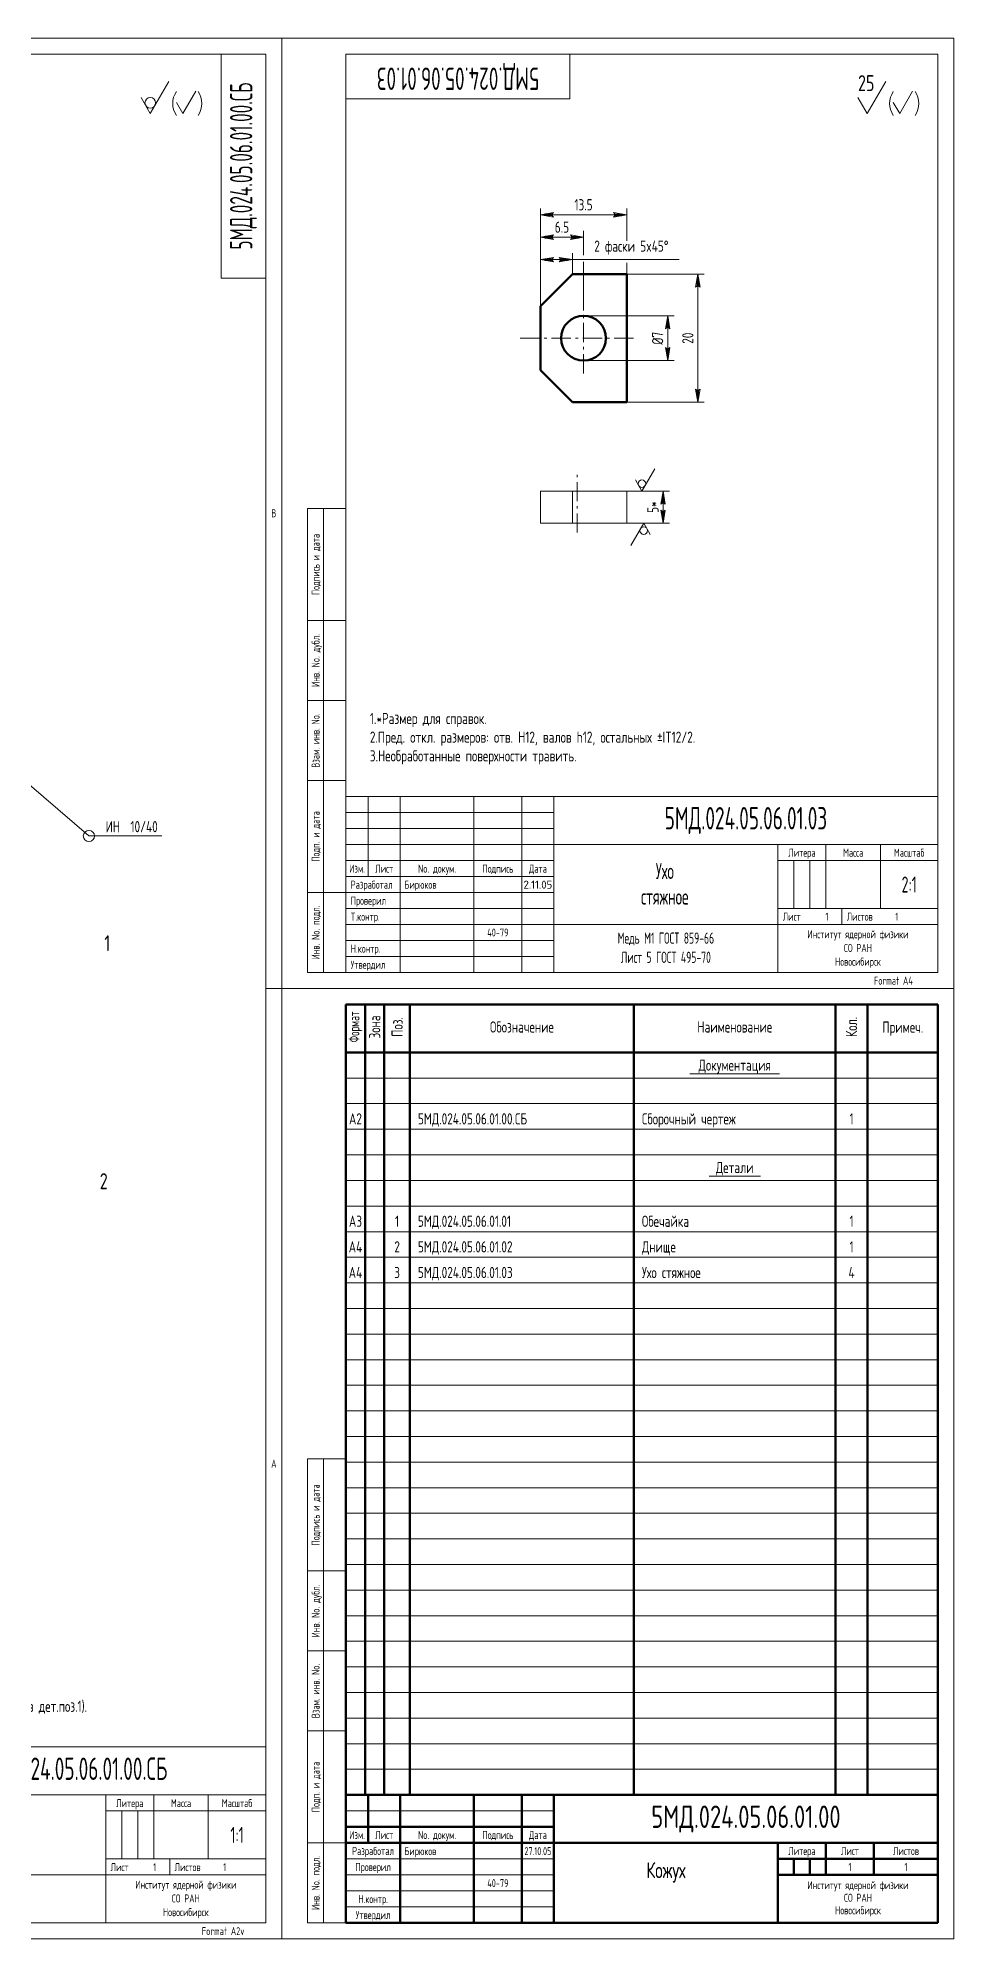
# Model space of a CAD drawing. Extents: x -414 to 4851, y -2165 to 1761.
# Drawn here: x 3558 to 3844, y -175 to 419 of the extents above; entities that cross this region are included whole.
import ezdxf
from ezdxf.enums import TextEntityAlignment as Align

# ---------------------------------------------------------------- set-up
doc = ezdxf.new("R2010")
doc.units = 0
doc.linetypes.add('S-P20', pattern=[27, 20, -3, 1, -3])
doc.linetypes.add('S-P6', pattern=[9.8, 6, -1.5, 0.8, -1.5])
for name, color, linetype, lineweight in [('1', 9, 'CONTINUOUS', 20), ('2', 2, 'CONTINUOUS', 50), ('DIM', 4, 'CONTINUOUS', 20), ('TR', 3, 'CONTINUOUS', 20)]:
    doc.layers.add(name, color=color, linetype=linetype, lineweight=lineweight)
doc.styles.add('SIMPLEX', font='simplex.shx', dxfattribs={"width": 0.7})

# ---------------------------------------------------------------- blocks, each defined once
blk = doc.blocks.new('SHTAMP1')
at = {"layer": 'DIM', "color": 2}
for p, q in [((-185, 55), (0, 55)), ((-185, 55), (-185, 0)), ((-178, 55), (-178, 30)), ((-168, 55), (-168, 0)), ((-145, 55), (-145, 0)), ((-130, 55), (-130, 0)), ((-120, 55), (-120, 0)), ((-120, 40), (0, 40)), ((-50, 40), (-50, 0)), ((-35, 40), (-35, 20)), ((-18, 40), (-18, 20)), ((-185, 35), (-120, 35)), ((-185, 30), (-120, 30)), ((-50, 35), (0, 35)), ((-50, 20), (0, 20)), ((-30, 20), (-30, 15)), ((-120, 15), (0, 15))]:
    blk.add_line(p, q, dxfattribs=at)
at = {"layer": 'DIM'}
for p, q in [((-185, 50), (-120, 50)), ((-185, 45), (-120, 45)), ((-185, 40), (-120, 40)), ((-45, 35), (-45, 20)), ((-40, 35), (-40, 20)), ((-185, 25), (-120, 25)), ((-185, 20), (-120, 20)), ((-185, 15), (-120, 15)), ((-185, 10), (-120, 10)), ((-185, 5), (-120, 5))]:
    blk.add_line(p, q, dxfattribs=at)
at = {"layer": 'DIM', "style": 'SIMPLEX', "width": 0.6}
blk.add_text('1', height=2.5, dxfattribs=at).set_placement((-35.18, 16.2))
at = {"layer": 'DIM', "style": 'SIMPLEX', "width": 0.6, "flags": 8}
blk.add_attdef('ОБОЗНАЧЕНИЕ2', text='', height=7, dxfattribs=at).set_placement((-117, 60), align=Align.MIDDLE)
at = {"layer": 'DIM', "style": 'SIMPLEX', "width": 0.6}
for tag, height, p in [('ОБОЗНАЧЕНИЕ', 7, (-60, 47.5)), ('МАСШТАБ', 5, (-9, 27.5))]:
    blk.add_attdef(tag, text='', height=height, dxfattribs=at).set_placement(p, align=Align.MIDDLE)
at = {"layer": 'DIM', "style": 'SIMPLEX', "width": 0.910843}
blk.add_attdef('ДАТА', text='', height=2.5, dxfattribs=at).set_placement((-129.5, 26.2), (-120.5, 26.2), align=Align.FIT)
at = {"layer": 'DIM', "style": 'SIMPLEX', "width": 0.6}
for tag, p in [('ЛИСТОВ', (-13.32, 16.2)), ('FORMAT', (-20, -3.8))]:
    blk.add_attdef(tag, p, '', height=2.5, dxfattribs=at)
blk.add_attdef('ТЕЛЕФОН', text='', height=2.5, dxfattribs=at).set_placement((-137.5, 12.5), align=Align.MIDDLE_CENTER)
at = {"layer": 'TR', "style": 'SIMPLEX', "width": 0.7}
for s, p in [('Литера', (-42.5, 36.2)), ('Масса', (-26.5, 36.2)), ('Масштаб', (-9, 36.2)), ('Изм.', (-181.5, 31.2)), ('Лист', (-173, 31.2)), ('No. докум.', (-156.5, 31.2)), ('Подпись', (-137.5, 31.2)), ('Дата', (-125, 31.2)), ('Институт ядерной физики', (-25, 10.7)), ('СО РАН', (-25, 6.42)), ('Новосибирск', (-25, 2.13))]:
    blk.add_text(s, height=2.5, dxfattribs=at).set_placement(p, align=Align.CENTER)
at = {"layer": 'TR', "style": 'SIMPLEX'}
for s, width, p in [('Разработал', 0.6, (-183.5, 26.2)), ('T.контр.', 0.7, (-183.5, 16.2)), ('Проверил', 0.7, (-183.5, 21.2)), ('Лист', 0.7, (-48.5, 16.2)), ('Листов', 0.7, (-28.5, 16.2)), ('Н.контр.', 0.7, (-183.5, 6.2)), ('Утвердил', 0.7, (-183.5, 1.2))]:
    blk.add_text(s, height=2.5, dxfattribs=dict(at, width=width)).set_placement(p)
at = {"layer": 'TR', "style": 'SIMPLEX', "width": 0.6}
for tag, height, p in [('НАИМЕНОВАНИЕ', 5, (-85.35, 29.2)), ('НАИМЕНОВАНИЕ2', 5, (-85.35, 21.2)), ('МАТЕРИАЛ', 3.5, (-85, 9)), ('СОРТАМЕНТ', 3.5, (-85, 3))]:
    blk.add_attdef(tag, text='', height=height, dxfattribs=at).set_placement(p, align=Align.CENTER)
for tag, p, height in [('РАЗРАБОТАЛ', (-166.7, 26.2), 2.5), ('ПРОВЕРИЛ', (-166.7, 21.2), 2.5), ('НОРМОКОНТРОЛЬ', (-166.7, 6.2), 2.5), ('УТВЕРДИЛ', (-166.7, 1.2), 2.5), ('ФАЙЛ', (-185, -4), 2)]:
    blk.add_attdef(tag, p, '', height=height, dxfattribs=at)
blk = doc.blocks.new('LEADR')
at = {"layer": 'DIM'}
for p, q in [((-1.17, 0.2), (0, 0)), ((-1, 0), (-1.17, 0.2)), ((0, 0), (-1.17, -0.2)), ((-0.44, 0.07), (-1.06, 0.07)), ((0, 0), (-1, 0)), ((-1.17, -0.2), (-1, 0)), ((-0.44, -0.08), (-1.06, -0.08))]:
    blk.add_line(p, q, dxfattribs=at)

msp = doc.modelspace()

# ---------------------------------------------------------------- linework, layer by layer
at = {"layer": '1', "linetype": 'S-P6'}
for p, q in [((3728.55, 314.45), (3728.55, 336.45)), ((3708.73, 325.45), (3745.58, 325.45)), ((3726.55, 264.7), (3726.55, 283.24))]:
    msp.add_line(p, q, dxfattribs=at)
at = {"layer": '1', "color": 2, "linetype": 'S-P20'}
for p, q in [((3715.05, 267.65), (3715.05, 277.65)), ((3725.05, 267.65), (3725.05, 277.65)), ((3742.1, 267.65), (3742.1, 277.65))]:
    msp.add_line(p, q, dxfattribs=at)
at = {"layer": '1', "color": 2}
for p, q in [((3715.05, 277.65), (3742.1, 277.65)), ((3715.05, 267.65), (3742.1, 267.65))]:
    msp.add_line(p, q, dxfattribs=at)
at = {"layer": '1'}
for p, q in [((3654.29, 94.26), (3839.29, 94.26)), ((3654.29, 86.26), (3839.29, 86.26)), ((3654.29, 78.26), (3839.29, 78.26)), ((3654.29, 70.26), (3839.29, 70.26)), ((3654.29, 62.26), (3839.29, 62.26)), ((3654.29, 54.26), (3839.29, 54.26)), ((3654.29, 46.26), (3839.29, 46.26)), ((3654.29, 38.26), (3839.29, 38.26)), ((3654.29, 30.26), (3839.29, 30.26)), ((3654.29, 22.26), (3839.29, 22.26)), ((3654.29, 14.26), (3839.29, 14.26)), ((3654.29, 6.26), (3839.29, 6.26)), ((3654.29, -1.74), (3839.29, -1.74)), ((3654.29, -9.74), (3839.29, -9.74)), ((3654.29, -17.74), (3839.29, -17.74)), ((3654.29, -25.74), (3839.29, -25.74)), ((3654.29, -33.74), (3839.29, -33.74)), ((3654.29, -41.74), (3839.29, -41.74)), ((3654.29, -49.74), (3839.29, -49.74)), ((3654.29, -57.74), (3839.29, -57.74)), ((3654.29, -65.74), (3839.29, -65.74)), ((3654.29, -73.74), (3839.29, -73.74)), ((3654.29, -81.74), (3839.29, -81.74)), ((3654.29, -89.74), (3839.29, -89.74)), ((3654.29, -97.74), (3839.29, -97.74)), ((3654.29, -105.74), (3839.29, -105.74)), ((3654.29, -113.74), (3839.29, -113.74)), ((3654.29, -121.74), (3839.29, -121.74)), ((3719.29, -134.76), (3654.29, -134.76)), ((3719.29, -149.76), (3654.29, -149.76)), ((3654.29, -154.76), (3719.29, -154.76)), ((3719.29, -159.76), (3654.29, -159.76)), ((3654.29, -164.76), (3719.29, -164.76))]:
    msp.add_line(p, q, dxfattribs=at)
at = {"layer": '2'}
for p, q in [((3715.05, 335.45), (3725.05, 345.45)), ((3742.05, 345.45), (3725.05, 345.45)), ((3742.05, 345.45), (3742.05, 305.45)), ((3715.05, 335.45), (3715.05, 325.45)), ((3715.05, 325.45), (3715.05, 315.45)), ((3725.05, 305.45), (3715.05, 315.45)), ((3742.05, 305.45), (3725.05, 305.45)), ((3654.29, -169.76), (3654.29, 117.24)), ((3654.29, 117.24), (3839.29, 117.24)), ((3660.29, -129.76), (3660.29, 117.24)), ((3666.29, -129.76), (3666.29, 117.24)), ((3674.29, -129.76), (3674.29, 117.24)), ((3744.29, -129.76), (3744.29, 117.24)), ((3807.29, -129.76), (3807.29, 117.24)), ((3817.29, -129.76), (3817.29, 117.24)), ((3839.29, 117.24), (3839.29, -169.76)), ((3839.29, 102.26), (3654.29, 102.26)), ((3839.29, -129.76), (3654.29, -129.76)), ((3661.29, -129.76), (3661.29, -144.76)), ((3671.29, -129.76), (3671.29, -169.76)), ((3694.29, -169.76), (3694.29, -129.76)), ((3709.29, -129.76), (3709.29, -169.76)), ((3719.29, -169.76), (3719.29, -129.76)), ((3654.29, -139.76), (3719.29, -139.76)), ((3839.29, -144.76), (3654.29, -144.76)), ((3789.29, -169.76), (3789.29, -144.76)), ((3804.29, -154.76), (3804.29, -144.76)), ((3819.29, -154.76), (3819.29, -144.76)), ((3839.29, -149.76), (3789.29, -149.76)), ((3794.29, -149.76), (3794.29, -154.76)), ((3799.29, -154.76), (3799.29, -149.76)), ((3839.29, -154.76), (3789.29, -154.76)), ((3839.29, -169.76), (3654.29, -169.76))]:
    msp.add_line(p, q, dxfattribs=at)
msp.add_circle((3728.55, 325.45), 7, dxfattribs=at)
at = {"layer": 'DIM'}
for p, q in [((3715.05, 335.45), (3715.05, 366)), ((3718.55, 364), (3738.55, 364)), ((3742.05, 355.83), (3742.05, 366)), ((3715.05, 335.45), (3715.05, 359)), ((3718.55, 357), (3725.05, 357)), ((3728.55, 351.35), (3728.55, 359)), ((3715.05, 335.45), (3715.05, 352)), ((3725.05, 345.45), (3725.05, 352)), ((3718.55, 350), (3721.55, 350)), ((3725.05, 350), (3758.42, 350)), ((3728.55, 336.45), (3728.55, 349.26)), ((3742.05, 345.45), (3742.05, 348.96)), ((3742.05, 345.45), (3766.27, 345.45)), ((3764.27, 308.95), (3764.27, 341.95)), ((3728.55, 332.45), (3756.85, 332.45)), ((3754.85, 328.95), (3754.85, 321.95)), ((3728.55, 318.45), (3756.85, 318.45)), ((3742.05, 305.45), (3766.27, 305.45)), ((3742.1, 277.65), (3755.4, 277.65)), ((3753.4, 274.15), (3753.4, 271.15)), ((3742.1, 267.65), (3755.4, 267.65)), ((3527.13, 210.25), (3573.99, 169.9)), ((3573.99, 169.9), (3596.75, 169.9)), ((3629.29, 122.24), (3634.29, 122.24)), ((3761.79, 95.56), (3789.79, 95.56)), ((3767.79, 63.56), (3783.79, 63.56))]:
    msp.add_line(p, q, dxfattribs=at)
at = {"layer": 'DIM', "color": 2}
for p, q in [((3642.29, 127.24), (3642.29, 272.24)), ((3654.29, 272.24), (3642.29, 272.24)), ((3647.29, 127.24), (3647.29, 272.24)), ((3654.29, 237.24), (3642.29, 237.24)), ((3654.29, 212.24), (3642.29, 212.24)), ((3654.29, 187.24), (3642.29, 187.24)), ((3654.29, 152.24), (3642.29, 152.24)), ((3654.29, 127.24), (3642.29, 127.24)), ((3642.29, -169.76), (3642.29, -24.76)), ((3654.29, -24.76), (3642.29, -24.76)), ((3647.29, -169.76), (3647.29, -24.76)), ((3654.29, -59.76), (3642.29, -59.76)), ((3654.29, -84.76), (3642.29, -84.76)), ((3654.29, -109.76), (3642.29, -109.76)), ((3654.29, -144.76), (3642.29, -144.76)), ((3654.29, -169.76), (3642.29, -169.76))]:
    msp.add_line(p, q, dxfattribs=at)
at = {"layer": 'DIM'}
for points in [[(3214.29, -174.76), (3214.29, 419.24), (3634.29, 419.24), (3634.29, -174.76)], [(3634.29, 122.24), (3634.29, 419.24), (3844.29, 419.24), (3844.29, 122.24)], [(3634.29, -174.76), (3634.29, 122.24), (3844.29, 122.24), (3844.29, -174.76)]]:
    msp.add_lwpolyline(points, close=True, dxfattribs=at)
at = {"layer": 'DIM', "color": 2}
for points in [[(3234.29, -169.76), (3234.29, 414.24), (3629.29, 414.24), (3629.29, -169.76)], [(3654.29, 127.24), (3654.29, 414.24), (3839.29, 414.24), (3839.29, 127.24)]]:
    msp.add_lwpolyline(points, close=True, dxfattribs=at)
for points in [[(3615.29, 414.24), (3615.29, 344.24), (3629.29, 344.24)], [(3654.29, 400.24), (3724.29, 400.24), (3724.29, 414.24)]]:
    msp.add_lwpolyline(points, dxfattribs=at)
at = {"layer": 'DIM', "flags": 128}
for points in [[(3590.3, 400.64), (3593.19, 395.64), (3598.96, 405.64)], [(3814.3, 400.64), (3817.19, 395.64), (3822.96, 405.64)], [(3601.32, 399.14), (3603.34, 395.64), (3607.38, 402.64)], [(3825.32, 399.14), (3827.34, 395.64), (3831.38, 402.64)], [(3744.78, 281.15), (3746.8, 277.65), (3750.84, 284.65)], [(3749.37, 264.15), (3747.35, 267.65), (3743.31, 260.65)]]:
    msp.add_lwpolyline(points, dxfattribs=at)
for points in [[(3485.79, 251.07, 0.5, 0.5, 458.365509), (3485.79, 251.07, 0, 0, 0), (3574.5, 132.5, 0, 0, 0), (3585, 132.5, 0, 0, 0)], [(3494.75, 24.93, 0.5, 0.5, 458.365509), (3494.76, 24.93, 0, 0, 0), (3573.39, 58.13, 0, 0, 0), (3583.89, 58.13, 0, 0, 0)]]:
    msp.add_lwpolyline(points, format="xyseb", dxfattribs=at)
at = {"layer": 'DIM'}
for centre, radius in [((3593.19, 398.98), 1.67), ((3746.8, 279.99), 1.17), ((3747.35, 265.32), 1.17), ((3573.99, 169.9), 1.75)]:
    msp.add_circle(centre, radius, dxfattribs=at)
for centre, start, end in [((3606.84, 398.79), 146, 214), ((3602.64, 398.79), 326, 34), ((3830.84, 398.79), 146, 214), ((3826.64, 398.79), 326, 34)]:
    msp.add_arc(centre, 6.65, start, end, dxfattribs=at)

# ---------------------------------------------------------------- block references
ref = msp.add_blockref('SHTAMP1', (3839.29, 127.24), dxfattribs=at)
ref.add_attrib('РАЗРАБОТАЛ', 'Бирюков', (3672.59, 153.44), dxfattribs={"layer": 'TR', "height": 2.5, "style": 'SIMPLEX', "width": 0.6})
ref.add_attrib('ТЕЛЕФОН', '40-79', dxfattribs={"height": 2.5, "style": 'SIMPLEX', "width": 0.6}).set_placement((3701.79, 139.74), align=Align.MIDDLE_CENTER)
ref.add_attrib('ДАТА', '2.11.05', dxfattribs={"height": 2.5, "style": 'SIMPLEX', "width": 0.713208}).set_placement((3709.79, 153.44), (3718.79, 153.44), align=Align.FIT)
ref.add_attrib('ОБОЗНАЧЕНИЕ', '5МД.024.05.06.01.03', dxfattribs={"height": 7, "style": 'SIMPLEX', "width": 0.6}).set_placement((3779.29, 174.74), align=Align.MIDDLE)
ref.add_attrib('МАСШТАБ', '2:1', dxfattribs={"height": 5, "style": 'SIMPLEX', "width": 0.6}).set_placement((3830.29, 154.74), align=Align.MIDDLE)
ref.add_attrib('НАИМЕНОВАНИЕ', 'Ухо', dxfattribs={"layer": 'TR', "height": 5, "style": 'SIMPLEX', "width": 0.6}).set_placement((3753.94, 156.44), align=Align.CENTER)
ref.add_attrib('НАИМЕНОВАНИЕ2', 'стяжное', dxfattribs={"layer": 'TR', "height": 5, "style": 'SIMPLEX', "width": 0.6}).set_placement((3753.94, 148.44), align=Align.CENTER)
ref.add_attrib('МАТЕРИАЛ', 'Медь М1 ГОСТ 859-66', dxfattribs={"layer": 'TR', "height": 3.5, "style": 'SIMPLEX', "width": 0.6}).set_placement((3754.29, 136.24), align=Align.CENTER)
ref.add_attrib('СОРТАМЕНТ', 'Лист 5 ГОСТ 495-70', dxfattribs={"layer": 'TR', "height": 3.5, "style": 'SIMPLEX', "width": 0.6}).set_placement((3754.29, 130.24), align=Align.CENTER)
ref.add_attrib('ЛИСТОВ', '1', (3825.96, 143.44), dxfattribs={"height": 2.5, "style": 'SIMPLEX', "width": 0.6})
ref.add_attrib('FORMAT', 'Format A4', (3819.29, 123.44), dxfattribs={"height": 2.5, "style": 'SIMPLEX', "width": 0.6})
ref.add_attrib('ОБОЗНАЧЕНИЕ2', '5МД.024.05.06.01.03', dxfattribs={"height": 7, "rotation": 180, "style": 'SIMPLEX', "width": 0.6, "flags": 8}).set_placement((3689.29, 407.24), align=Align.MIDDLE)
ref = msp.add_blockref('SHTAMP1', (3629.29, -169.76), dxfattribs=at)
ref.add_attrib('ФАЙЛ', 'D:\\Bvg\\kedr\\3md02455\\doubletank.dwg', (3444.29, -173.76), dxfattribs={"layer": 'TR', "height": 2, "style": 'SIMPLEX', "width": 0.6})
ref.add_attrib('РАЗРАБОТАЛ', 'Бирюков', (3462.59, -143.56), dxfattribs={"layer": 'TR', "height": 2.5, "style": 'SIMPLEX', "width": 0.6})
ref.add_attrib('ТЕЛЕФОН', '40-79', dxfattribs={"height": 2.5, "style": 'SIMPLEX', "width": 0.6}).set_placement((3491.79, -157.26), align=Align.MIDDLE_CENTER)
ref.add_attrib('ДАТА', '27.10.05', dxfattribs={"height": 2.5, "style": 'SIMPLEX', "width": 0.581538}).set_placement((3499.79, -143.56), (3508.79, -143.56), align=Align.FIT)
ref.add_attrib('ОБОЗНАЧЕНИЕ', '5МД.024.05.06.01.00.СБ', dxfattribs={"height": 7, "style": 'SIMPLEX', "width": 0.6}).set_placement((3569.29, -122.26), align=Align.MIDDLE)
ref.add_attrib('МАСШТАБ', '1:1', dxfattribs={"height": 5, "style": 'SIMPLEX', "width": 0.6}).set_placement((3620.29, -142.26), align=Align.MIDDLE)
ref.add_attrib('НАИМЕНОВАНИЕ', 'Кожух', dxfattribs={"layer": 'TR', "height": 5, "style": 'SIMPLEX', "width": 0.6}).set_placement((3543.94, -143.76), align=Align.CENTER)
ref.add_attrib('МАТЕРИАЛ', 'Сварка,', dxfattribs={"layer": 'TR', "height": 3.5, "style": 'SIMPLEX', "width": 0.6}).set_placement((3544.29, -160.76), align=Align.CENTER)
ref.add_attrib('СОРТАМЕНТ', 'мехобработка', dxfattribs={"layer": 'TR', "height": 3.5, "style": 'SIMPLEX', "width": 0.6}).set_placement((3544.29, -166.76), align=Align.CENTER)
ref.add_attrib('ЛИСТОВ', '1', (3615.96, -153.56), dxfattribs={"height": 2.5, "style": 'SIMPLEX', "width": 0.6})
ref.add_attrib('FORMAT', 'Format A2v', (3609.29, -173.56), dxfattribs={"height": 2.5, "style": 'SIMPLEX', "width": 0.6})
ref.add_attrib('ОБОЗНАЧЕНИЕ2', '5МД.024.05.06.01.00.СБ', dxfattribs={"height": 7, "rotation": 90, "style": 'SIMPLEX', "width": 0.535455, "flags": 8}).set_placement((3622.29, 379.24), align=Align.MIDDLE)
at = {"layer": 'DIM', "xscale": 3.5, "yscale": 3.5, "zscale": 3.5}
for p, rotation in [((3715.05, 364), 180), ((3715.05, 357), 180), ((3715.05, 350), 180), ((3764.27, 345.45), 90), ((3754.85, 332.45), 90), ((3754.85, 318.45), 270), ((3764.27, 305.45), 270), ((3753.4, 277.65), 90), ((3753.4, 267.65), 270)]:
    msp.add_blockref('LEADR', p, dxfattribs=dict(at, rotation=rotation))
for p in [(3742.05, 364), (3728.55, 357), (3725.05, 350)]:
    msp.add_blockref('LEADR', p, dxfattribs=at)

# ---------------------------------------------------------------- texts
at = {"layer": 'DIM', "style": 'SIMPLEX', "width": 0.7}
msp.add_text('25', height=5, dxfattribs=at).set_placement((3819.44, 402.64), align=Align.RIGHT)
for s, height, p in [('B', 2.5, (3631.79, 270.74)), ('A', 2.5, (3631.79, -26.26)), ('5МД.024.05.06.01.00', 7, (3779.29, -137.26)), ('1', 2.5, (3811.79, -152.26)), ('1', 2.5, (3829.29, -152.26))]:
    msp.add_text(s, height=height, dxfattribs=at).set_placement(p, align=Align.MIDDLE)
for s, p in [('Подпись и дата', (3646.09, 254.74)), ('Инв. No. дубл.', (3646.09, 224.74)), ('Взам. инв. No.', (3646.09, 199.74)), ('Подп. и дата', (3646.09, 169.74)), ('Инв. No. подл.', (3646.09, 139.74))]:
    msp.add_text(s, height=2.5, rotation=90, dxfattribs=at).set_placement(p, align=Align.CENTER)
for s, height, p in [('1', 5, (3579.75, 133.9)), ('1', 3.5, (3812.29, 79.76)), ('2', 5, (3578.64, 59.53)), ('A3', 3.5, (3657.29, 47.76)), ('1', 3.5, (3670.29, 47.76)), ('1', 3.5, (3812.29, 47.76)), ('A4', 3.5, (3657.29, 39.76)), ('2', 3.5, (3670.29, 39.76)), ('1', 3.5, (3812.29, 39.76)), ('A4', 3.5, (3657.29, 31.76)), ('3', 3.5, (3670.29, 31.76)), ('4', 3.5, (3812.29, 31.76))]:
    msp.add_text(s, height=height, dxfattribs=at).set_placement(p, align=Align.CENTER)
for s, p in [('5МД.024.05.06.01.00.СБ', (3676.79, 79.76)), ('5МД.024.05.06.01.01', (3676.79, 47.76)), ('5МД.024.05.06.01.02', (3676.79, 39.76)), ('5МД.024.05.06.01.03', (3676.79, 31.76))]:
    msp.add_text(s, height=3.5, dxfattribs=at).set_placement(p)
at = {"layer": 'DIM', "style": 'SIMPLEX', "width": 0.542769}
msp.add_text('27.10.05', height=2.5, dxfattribs=at).set_placement((3710.09, -148.56), (3718.49, -148.56), align=Align.FIT)
at = {"layer": 'DIM', "char_height": 3.5, "attachment_point": 5, "style": 'SIMPLEX'}
for s, insert in [('\\A1;13.5', (3728.55, 367.15)), ('\\A1;6.5', (3721.8, 360.15)), ('\\A1;2 фаски 5x45°', (3743.49, 353.74))]:
    msp.add_mtext(s, dxfattribs=dict(at, insert=insert))
at = {"layer": 'DIM', "char_height": 3.5, "attachment_point": 5, "rotation": 90, "style": 'SIMPLEX'}
for s, insert in [('\\A1;%%c7', (3751.7, 325.45)), ('\\A1;20', (3761.12, 325.45)), ('\\A1;5*', (3750.25, 272.65))]:
    msp.add_mtext(s, dxfattribs=dict(at, insert=insert))
at = {"layer": 'TR', "style": 'SIMPLEX', "width": 0.7}
for s, height, p in [('ИН  10/40', 3.5, (3579.24, 171.06)), ('Сборочный чертеж', 3.5, (3746.79, 79.76)), ('Обечайка', 3.5, (3746.79, 47.76)), ('Днище', 3.5, (3746.79, 39.76)), ('Ухо стяжное', 3.5, (3746.79, 31.76)), ('Бирюков', 2.5, (3672.59, -148.56))]:
    msp.add_text(s, height=height, dxfattribs=at).set_placement(p)
at = {"layer": 'TR', "style": 'SIMPLEX'}
for s, height, width, p in [('Формат', 3.36, 0.6, (3657.29, 110.23)), ('Зона', 3.5, 0.7, (3663.29, 110.23)), ('Поз.', 3.5, 0.7, (3670.29, 110.23)), ('Кол.', 3.5, 0.7, (3812.29, 110.23))]:
    msp.add_text(s, height=height, rotation=90, dxfattribs=dict(at, width=width)).set_placement(p, align=Align.MIDDLE)
at = {"layer": 'TR', "style": 'SIMPLEX', "width": 0.7}
for s, height, p in [('Обозначение', 3.5, (3709.29, 110.23)), ('Наименование', 3.5, (3775.79, 110.23)), ('Примеч.', 3.5, (3828.29, 109.7)), ('Литера', 2.5, (3796.79, -147.6)), ('Лист', 2.5, (3811.79, -147.26)), ('Листов', 2.5, (3829.29, -147.26))]:
    msp.add_text(s, height=height, dxfattribs=at).set_placement(p, align=Align.MIDDLE)
at = {"layer": 'TR', "style": 'SIMPLEX'}
for s, height, width, p in [('Документация', 3.5, 0.7, (3775.79, 96.56)), ('А2', 3.5, 0.7, (3657.29, 79.76)), ('Детали', 3.5, 0.7, (3775.79, 64.56)), ('Изм.', 2.5, 0.7, (3657.79, -143.51)), ('Лист', 2.5, 0.7, (3666.29, -143.51)), ('No. докум.', 2.5, 0.7, (3682.79, -143.51)), ('Подпись', 2.5, 0.7, (3701.79, -143.51)), ('Дата', 2.5, 0.7, (3714.29, -143.51)), ('Разработал', 2.5, 0.6, (3662.79, -148.51)), ('Проверил', 2.5, 0.7, (3662.79, -153.51)), ('Кожух', 5, 0.7, (3754.29, -155.76)), ('40-79', 2.5, 0.7, (3701.79, -158.56)), ('Институт ядерной физики', 2.5, 0.7, (3814.31, -159.19)), ('Утвердил', 2.5, 0.7, (3662.79, -168.51)), ('Н.контр.', 2.5, 0.7, (3662.79, -163.51)), ('Новосибирск', 2.5, 0.7, (3814.31, -167.05)), ('СО РАН', 2.5, 0.7, (3814.31, -163.12))]:
    msp.add_text(s, height=height, dxfattribs=dict(at, width=width)).set_placement(p, align=Align.CENTER)
at = {"layer": 'TR', "style": 'SIMPLEX', "width": 0.7}
for s, p in [('Подпись и дата', (3646.09, -42.26)), ('Инв. No. дубл.', (3646.09, -72.26)), ('Взам. инв. No.', (3646.09, -97.26)), ('Подп. и дата', (3646.09, -127.26)), ('Инв. No. подл.', (3646.09, -157.26))]:
    msp.add_text(s, height=2.5, rotation=90, dxfattribs=at).set_placement(p, align=Align.CENTER)
at = {"layer": 'TR', "char_height": 3.5, "width": 170, "attachment_point": 7, "style": 'SIMPLEX'}
for s, insert in [('\\A1;1.*Размер для справок.\\P2.Пред. откл. размеров: отв. H12, валов h12, остальных ±IT12/2.\\P3.Необработанные поверхности травить.', (3661.79, 192.24)), ('\\A1;1.*Размеры для справок.\\P2.Пред. откл. размеров: отв. H12, валов h12, остальных ±IT12/2.\\P3.Швы сварных соединений по СТП.020-87.(Удалить сварной шов дет.поз.1).', (3451.79, -104.76))]:
    msp.add_mtext(s, dxfattribs=dict(at, insert=insert))

doc.saveas('drawing.dxf')
